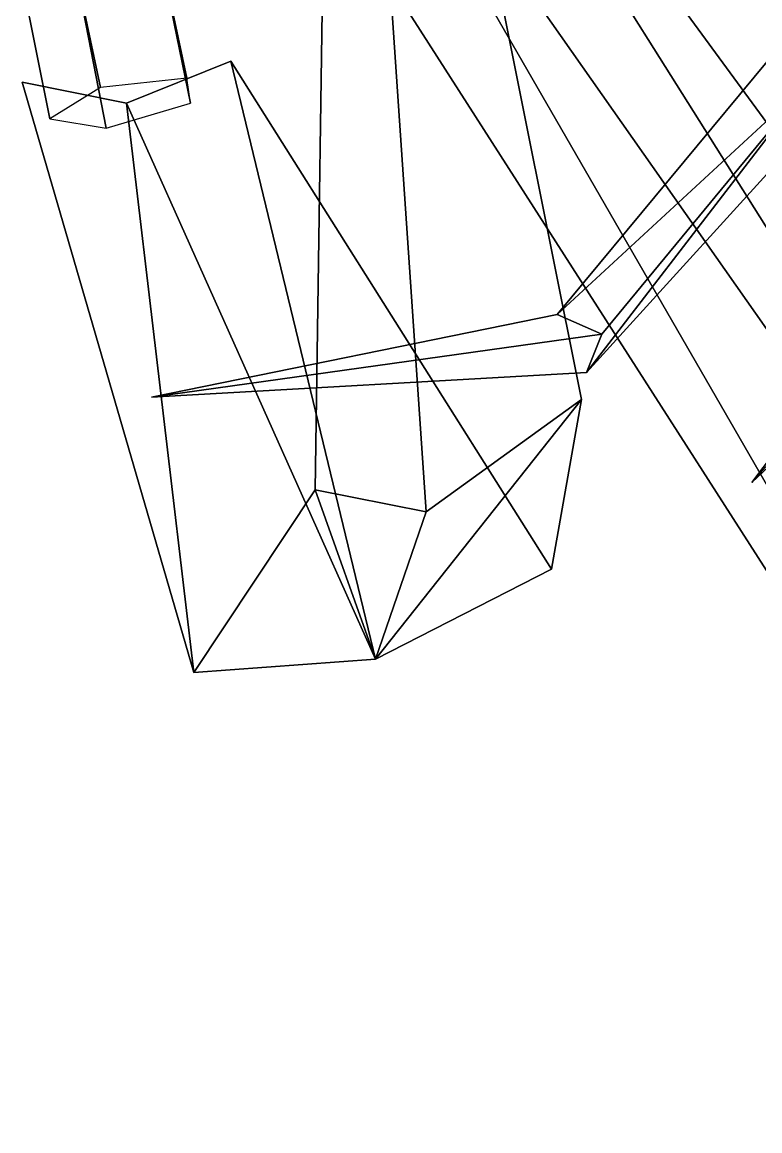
# Model space of a CAD drawing. Header units: metres. Extents: x -236 to 197, y -84 to 78.
# Drawn here: x 55.91 to 74.32, y -37.92 to -10.26 of the extents above; entities that cross this region are included whole.
import ezdxf

# ---------------------------------------------------------------- set-up
doc = ezdxf.new("R2010")
doc.units = ezdxf.units.M

msp = doc.modelspace()

# ---------------------------------------------------------------- linework, layer by layer
at = {"layer": 'Lacypla_Leaf', "color": 3}
for points in [[(85.13, -22.182, 210.358), (73.386, 12.494, 192.073), (81.38, -25.342, 213.37)], [(85.13, -22.182, 210.358), (81.38, -25.342, 213.37), (73.386, 12.494, 192.073)], [(73.386, 12.494, 192.073), (77.66, -24.722, 211.361), (81.38, -25.342, 213.37)], [(73.386, 12.494, 192.073), (81.38, -25.342, 213.37), (77.66, -24.722, 211.361)], [(63.705, 11.085, 395.62), (63.226, -21.932, 413.14), (65.994, -22.482, 415.671)], [(63.705, 11.085, 395.62), (65.994, -22.482, 415.671), (63.226, -21.932, 413.14)], [(69.871, -19.679, 413.887), (63.705, 11.085, 395.62), (65.994, -22.482, 415.671)], [(69.871, -19.679, 413.887), (65.994, -22.482, 415.671), (63.705, 11.085, 395.62)], [(60.614, 8.13, 499.572), (103.97, -21.092, 502.215), (60.252, 10.527, 497.23)], [(60.614, 8.13, 499.572), (60.252, 10.527, 497.23), (103.97, -21.092, 502.215)], [(60.252, 10.527, 497.23), (105.3, -19.785, 497.642), (103.97, -21.092, 502.215)], [(60.252, 10.527, 497.23), (103.97, -21.092, 502.215), (105.3, -19.785, 497.642)], [(84.002, -19.003, 567.736), (73.94, 10.704, 552.071), (80.789, -21.71, 570.316)], [(84.002, -19.003, 567.736), (80.789, -21.71, 570.316), (73.94, 10.704, 552.071)], [(73.94, 10.704, 552.071), (77.601, -21.18, 568.595), (80.789, -21.71, 570.316)], [(73.94, 10.704, 552.071), (80.789, -21.71, 570.316), (77.601, -21.18, 568.595)], [(60.614, 8.13, 499.572), (102.469, -24.274, 505.326), (57.684, 7.985, 501.017)], [(60.614, 8.13, 499.572), (57.684, 7.985, 501.017), (102.469, -24.274, 505.326)], [(102.469, -24.274, 505.326), (60.614, 8.13, 499.572), (103.97, -21.092, 502.215)], [(102.469, -24.274, 505.326), (103.97, -21.092, 502.215), (60.614, 8.13, 499.572)], [(81.008, -10.962, 415.808), (70.639, 6.175, 413.011), (80.634, -12.523, 418.155)], [(81.008, -10.962, 415.808), (80.634, -12.523, 418.155), (70.639, 6.175, 413.011)], [(70.639, 6.175, 413.011), (78.605, -12.217, 418.654), (80.634, -12.523, 418.155)], [(70.639, 6.175, 413.011), (80.634, -12.523, 418.155), (78.605, -12.217, 418.654)], [(61.906, 0, 501.407), (89.916, -39.869, 482.26), (62.788, 3.202, 500.83)], [(61.906, 0, 501.407), (62.788, 3.202, 500.83), (89.916, -39.869, 482.26)], [(62.788, 3.202, 500.83), (92.196, -36.903, 479.035), (89.916, -39.869, 482.26)], [(62.788, 3.202, 500.83), (89.916, -39.869, 482.26), (92.196, -36.903, 479.035)], [(61.906, 0, 501.407), (86.934, -43.354, 483.269), (58.995, 0.232, 502.879)], [(61.906, 0, 501.407), (58.995, 0.232, 502.879), (86.934, -43.354, 483.269)], [(86.934, -43.354, 483.269), (61.906, 0, 501.407), (89.916, -39.869, 482.26)], [(86.934, -43.354, 483.269), (89.916, -39.869, 482.26), (61.906, 0, 501.407)], [(74.871, -10.797, 200.762), (69.266, -17.556, 196.984), (75.646, -11.665, 201.619)], [(74.871, -10.797, 200.762), (75.646, -11.665, 201.619), (69.266, -17.556, 196.984)], [(58.516, -12.278, 496.594), (64.73, -26.157, 446.499), (61.12, -11.234, 498.462)], [(58.516, -12.278, 496.594), (61.12, -11.234, 498.462), (64.73, -26.157, 446.499)], [(61.12, -11.234, 498.462), (69.123, -23.91, 446.275), (64.73, -26.157, 446.499)], [(61.12, -11.234, 498.462), (64.73, -26.157, 446.499), (69.123, -23.91, 446.275)], [(58.516, -12.278, 496.594), (60.199, -26.49, 445.309), (55.912, -11.755, 498.501)], [(58.516, -12.278, 496.594), (55.912, -11.755, 498.501), (60.199, -26.49, 445.309)], [(75.646, -11.665, 201.619), (69.266, -17.556, 196.984), (70.378, -18.045, 197.852)], [(75.646, -11.665, 201.619), (70.378, -18.045, 197.852), (69.266, -17.556, 196.984)], [(70.378, -18.045, 197.852), (69.995, -19, 198.266), (75.646, -11.665, 201.619)], [(70.378, -18.045, 197.852), (75.646, -11.665, 201.619), (69.995, -19, 198.266)], [(75.646, -11.665, 201.619), (69.995, -19, 198.266), (75.742, -12.684, 202.535)], [(75.646, -11.665, 201.619), (75.742, -12.684, 202.535), (69.995, -19, 198.266)], [(60.199, -26.49, 445.309), (58.516, -12.278, 496.594), (64.73, -26.157, 446.499)], [(60.199, -26.49, 445.309), (64.73, -26.157, 446.499), (58.516, -12.278, 496.594)], [(80.504, -13.303, 192.329), (74.121, -21.744, 193.239), (81.754, -13.199, 193.14)], [(80.504, -13.303, 192.329), (81.754, -13.199, 193.14), (74.121, -21.744, 193.239)], [(74.121, -21.744, 193.239), (82.086, -14.25, 193.258), (81.754, -13.199, 193.14)], [(74.121, -21.744, 193.239), (81.754, -13.199, 193.14), (82.086, -14.25, 193.258)], [(69.266, -17.556, 196.984), (59.14, -19.616, 199.444), (70.378, -18.045, 197.852)], [(69.266, -17.556, 196.984), (70.378, -18.045, 197.852), (59.14, -19.616, 199.444)], [(59.14, -19.616, 199.444), (69.995, -19, 198.266), (70.378, -18.045, 197.852)], [(59.14, -19.616, 199.444), (70.378, -18.045, 197.852), (69.995, -19, 198.266)], [(69.123, -23.91, 446.275), (69.871, -19.679, 413.887), (64.73, -26.157, 446.499)], [(69.123, -23.91, 446.275), (64.73, -26.157, 446.499), (69.871, -19.679, 413.887)], [(64.73, -26.157, 446.499), (69.871, -19.679, 413.887), (65.994, -22.482, 415.671)], [(64.73, -26.157, 446.499), (65.994, -22.482, 415.671), (69.871, -19.679, 413.887)], [(64.73, -26.157, 446.499), (63.226, -21.932, 413.14), (60.199, -26.49, 445.309)], [(64.73, -26.157, 446.499), (60.199, -26.49, 445.309), (63.226, -21.932, 413.14)], [(65.994, -22.482, 415.671), (63.226, -21.932, 413.14), (64.73, -26.157, 446.499)], [(65.994, -22.482, 415.671), (64.73, -26.157, 446.499), (63.226, -21.932, 413.14)]]:
    msp.add_3dface(points, dxfattribs=at)
at = {"layer": 'Lacypla_Petiole', "color": 3}
for points in [[(59.153, -7.587, 496.433), (60.025, -11.653, 497.671), (57.864, -11.886, 498.396), (57.036, -7.971, 497.22)], [(59.361, -8.619, 494.397), (60.115, -12.278, 495.468), (60.025, -11.653, 497.671), (59.153, -7.587, 496.433)], [(57.036, -7.971, 497.22), (57.864, -11.886, 498.396), (56.6, -12.671, 496.602), (55.92, -9.266, 495.636)], [(57.375, -9.651, 493.908), (58.011, -12.904, 494.811), (60.115, -12.278, 495.468), (59.361, -8.619, 494.397)], [(55.92, -9.266, 495.636), (56.6, -12.671, 496.602), (58.011, -12.904, 494.811), (57.375, -9.651, 493.908)]]:
    msp.add_3dface(points, dxfattribs=at)

doc.saveas('drawing.dxf')
